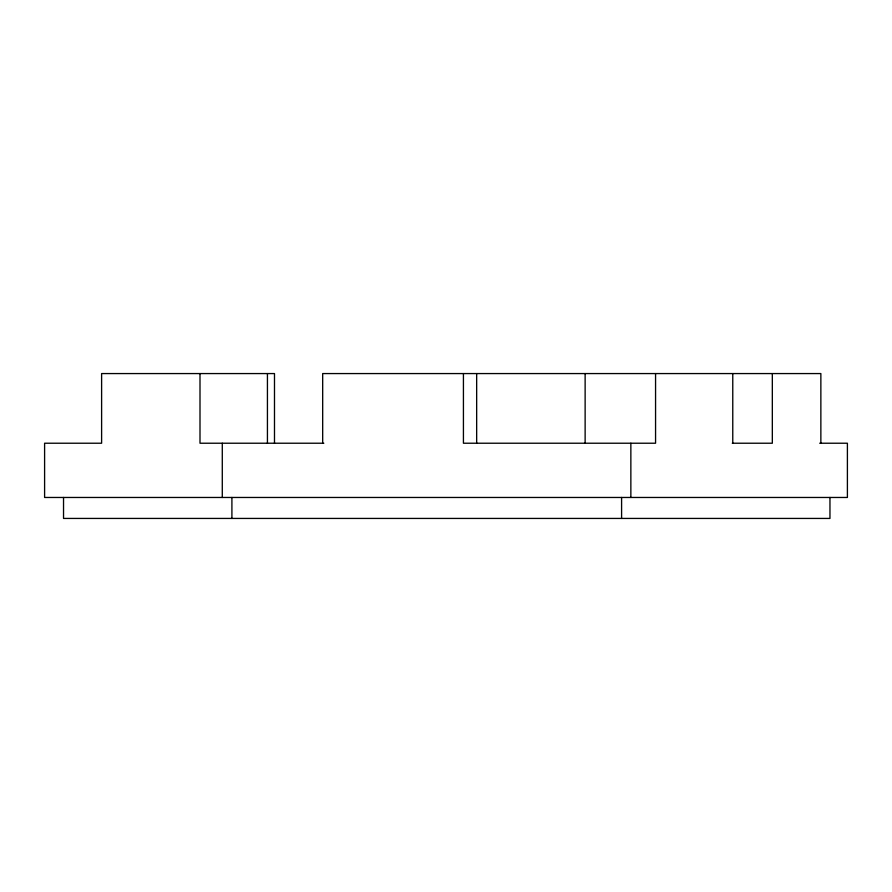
<?xml version="1.0" encoding="UTF-8"?>
<svg xmlns="http://www.w3.org/2000/svg" width="892" height="892" viewBox="0 0 892 892"><rect width="100%" height="100%" fill="white"/><g stroke="black" fill="none" stroke-linecap="round" stroke-linejoin="round"><path stroke-width="1.34" d="M323.818 443.224L199.998 443.224L199.998 373.57M732.276 443.224L772.327 443.224L772.327 373.57M819.692 443.224L847.4 443.224L847.4 497.468L44.6 497.468L44.6 443.224L101.61 443.224L101.61 373.57L274.491 373.57L274.491 443.224M829.961 497.468L829.961 518.43L63.533 518.43L63.533 497.468M820.863 443.224L820.863 373.57L322.681 373.57L322.681 443.224M732.767 373.57L732.767 443.224M655.564 373.57L655.564 443.224L463.427 443.224L463.427 373.57M630.856 443.224L630.856 497.468M621.59 497.468L621.59 518.43M585.13 373.57L585.13 443.224M476.663 373.57L476.663 443.224M267.433 373.57L267.433 443.224M231.909 497.468L231.909 518.43M222.286 443.224L222.286 497.468"/></g></svg>
